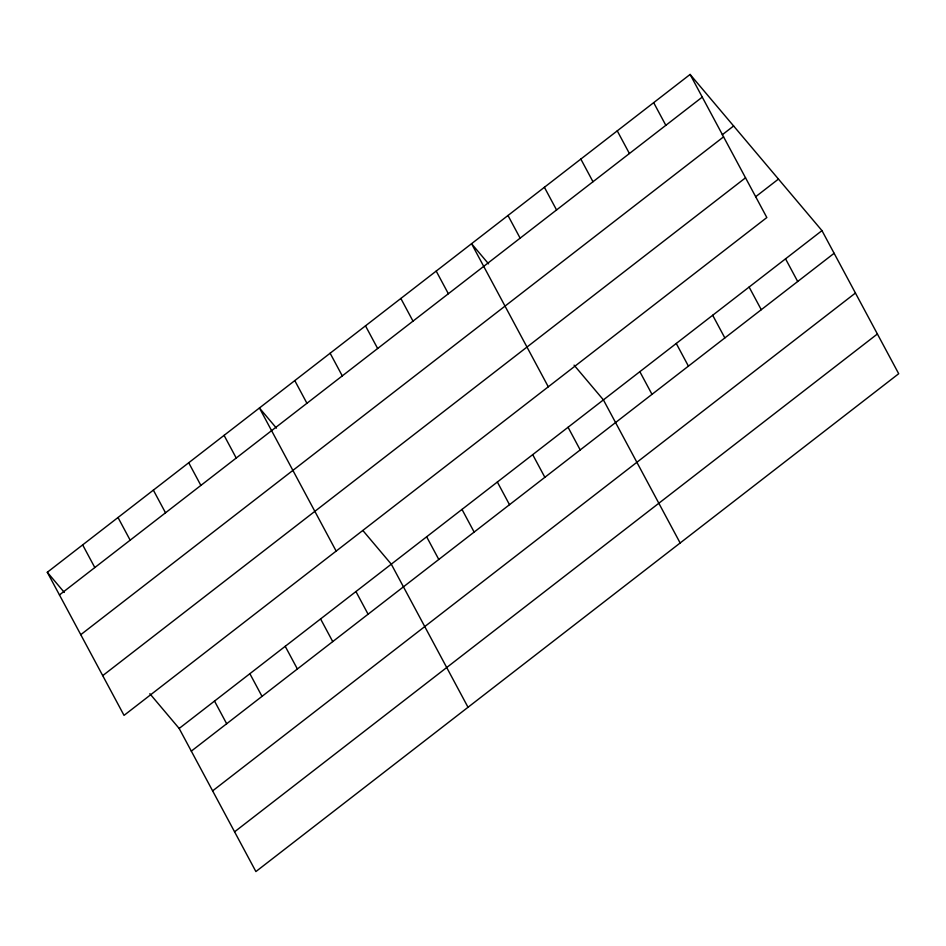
<?xml version="1.0" encoding="UTF-8"?>
<svg xmlns="http://www.w3.org/2000/svg" width="946" height="946" viewBox="0 0 946 946"><rect width="100%" height="100%" fill="white"/><g stroke="black" fill="none" stroke-linecap="round" stroke-linejoin="round"><path stroke-width="1.42" d="M690.107 74.438L766.839 217.545L124.032 715.377L47.3 572.271L690.107 74.438L821.968 230.623L898.7 373.729L255.893 871.562L179.161 728.455L149.835 693.714M59.456 594.939L702.263 97.107M722.236 134.793L733.623 125.972M80.765 634.683L723.572 136.851M102.724 675.633L745.531 177.801M755.688 196.709L778.452 179.078M179.161 728.455L821.968 230.623M191.317 751.124L834.124 253.292M212.625 790.868L855.432 293.035M234.584 831.818L877.391 333.985M488.574 263.863L471.557 243.701L548.29 386.808M574.08 365.144L603.406 399.886L680.15 542.992M276.457 428.148L259.429 407.986L336.161 551.092M362.909 530.552L391.289 564.171L468.022 707.277M47.3 572.271L64.328 592.433M785.535 258.826L797.691 281.494M653.674 102.653L665.83 125.321M749.114 287.04L761.27 309.709M617.253 130.855L629.409 153.524M712.681 315.255L724.837 337.923M580.832 159.07L592.988 181.738M676.26 343.457L688.416 366.126M544.399 187.284L556.555 209.953M639.839 371.672L651.995 394.34M507.978 215.487L520.134 238.156M568.061 427.261L580.205 449.929M436.201 271.076L448.357 293.745M532.704 454.648L544.861 477.316M400.844 298.463L413 321.132M497.348 482.022L509.504 504.691M365.487 325.838L377.643 348.506M461.991 509.409L474.147 532.078M330.13 353.225L342.286 375.893M426.634 536.784L438.79 559.453M294.785 380.599L306.93 403.268M355.933 591.546L368.089 614.214M224.072 435.361L236.228 458.03M320.576 618.932L332.732 641.601M188.715 462.748L200.871 485.416M285.219 646.307L297.375 668.976M153.358 490.123L165.515 512.791M249.862 673.694L262.018 696.362M118.014 517.509L130.158 540.178M214.517 701.069L226.662 723.737M82.657 544.884L94.813 567.553"/></g></svg>
